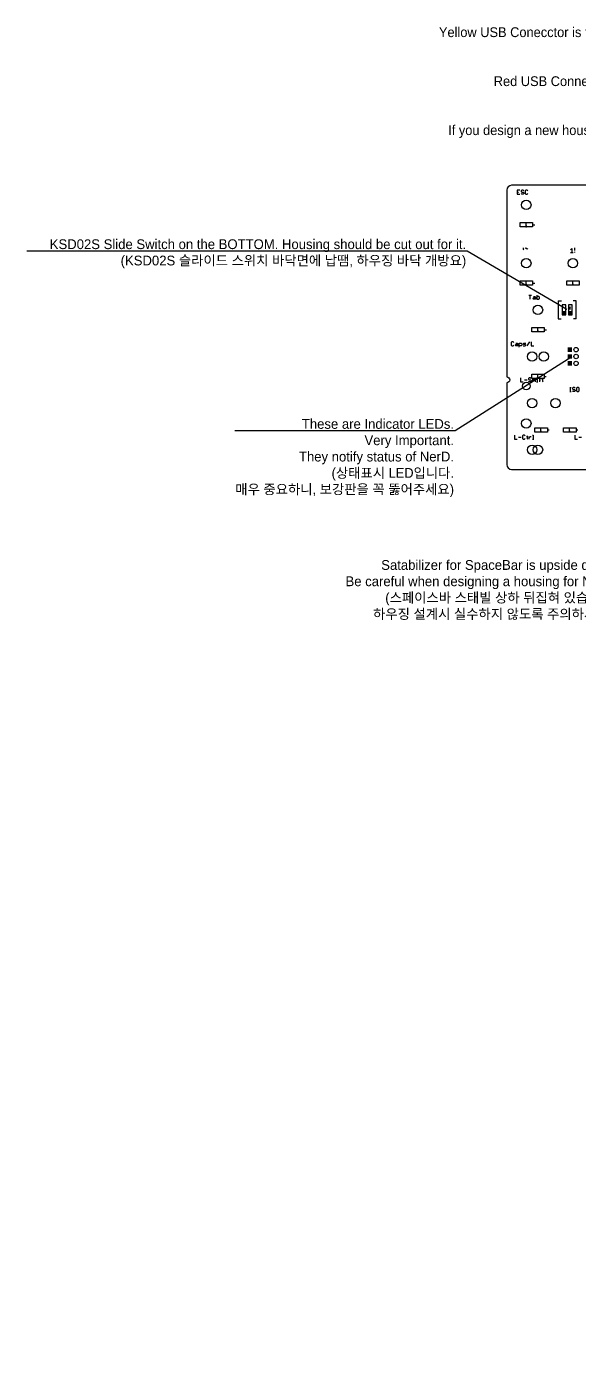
# Model space of a CAD drawing. Extents: x -204 to 409, y -450 to 97.
# Drawn here: x -204 to 22, y -450 to 97 of the extents above; entities that cross this region are included whole.
import ezdxf
from ezdxf import colors
from ezdxf.entities.mleader import LeaderData, LeaderLine
from ezdxf.math import Vec2, Vec3

# ---------------------------------------------------------------- set-up
doc = ezdxf.new("R2010")
doc.units = 0
doc.header["$MEASUREMENT"] = 0
doc.layers.get('0').update_dxf_attribs({"linetype": 'CONTINUOUS'})
for name, color, linetype in [('Key Name', 253, 'CONTINUOUS'), ('LEDs_PADs', 82, 'CONTINUOUS'), ('On-PCB LEDs', 6, 'CONTINUOUS'), ('OutLine', 7, 'CONTINUOUS'), ('Slide Switch', 5, 'CONTINUOUS'), ('Stabilizers', 1, 'CONTINUOUS'), ('Switches_ETC', 4, 'CONTINUOUS'), ('Switches_Winkey87', 2, 'CONTINUOUS')]:
    doc.layers.add(name, color=color, linetype=linetype)

# ---------------------------------------------------------------- blocks, each defined once
blk = doc.blocks.new('SQUAREP')
blk.add_solid([(-0.5, -0.5), (0.5, -0.5), (-0.5, 0.5), (0.5, 0.5)])
blk = doc.blocks.new('ROUNDP')
blk.add_circle((0, 0), 0.5)
blk = doc.blocks.new('RECT')
blk.add_solid([(-0.5, -0.5), (0.5, -0.5), (-0.5, 0.5), (0.5, 0.5)])

msp = doc.modelspace()

# ---------------------------------------------------------------- linework, layer by layer
at = {"layer": 'Key Name'}
for p, q in [((-2.5906, 29.8182), (-3.6753, 29.8182)), ((-3.6753, 29.8182), (-3.6753, 28.1912)), ((-3.6753, 29.0047), (-3.1329, 29.0047)), ((-3.6753, 28.1912), (-2.5906, 28.1912)), ((-1.767, 29.8182), (-2.0381, 29.547)), ((-2.0381, 29.547), (-2.0381, 29.2759)), ((-2.0381, 29.2759), (-1.767, 29.0047)), ((-1.767, 28.1912), (-2.0381, 28.4624)), ((-1.2246, 29.8182), (-1.767, 29.8182)), ((-1.767, 29.0047), (-1.2246, 29.0047)), ((-1.2246, 28.1912), (-1.767, 28.1912)), ((-0.9535, 29.547), (-1.2246, 29.8182)), ((-1.2246, 29.0047), (-0.9535, 28.7335)), ((-0.9535, 28.4624), (-1.2246, 28.1912)), ((-0.9535, 28.7335), (-0.9535, 28.4624)), ((-0.1298, 29.8182), (-0.401, 29.547)), ((-0.401, 29.547), (-0.401, 28.4624)), ((-0.401, 28.4624), (-0.1298, 28.1912)), ((0.4125, 29.8182), (-0.1298, 29.8182)), ((-0.1298, 28.1912), (0.4125, 28.1912)), ((0.6837, 29.547), (0.4125, 29.8182)), ((0.4125, 28.1912), (0.6837, 28.4624)), ((-1.2195, 6.2769), (-1.2195, 5.7345)), ((-1.2195, 5.7345), (-0.9484, 5.4634)), ((-0.401, 6.0057), (-0.1298, 6.2769)), ((-0.1298, 6.2769), (0.4125, 5.7345)), ((0.4125, 5.7345), (0.6837, 6.0057)), ((18.1033, 5.4634), (18.6456, 6.0057)), ((18.6456, 6.0057), (18.6456, 4.3787)), ((19.7405, 6.2769), (19.7405, 5.1922)), ((18.1033, 4.3787), (19.188, 4.3787)), ((19.7405, 4.6499), (19.7405, 4.3787)), ((1.0872, -13.0443), (2.1719, -13.0443)), ((1.6296, -14.6713), (1.6296, -13.0443)), ((2.7244, -14.4001), (2.9955, -14.129)), ((2.9955, -14.6713), (2.7244, -14.4001)), ((2.9955, -13.5866), (3.5379, -13.5866)), ((2.9955, -14.129), (3.809, -14.129)), ((3.809, -14.6713), (2.9955, -14.6713)), ((3.5379, -13.5866), (3.809, -13.8578)), ((3.809, -13.8578), (3.809, -14.6713)), ((4.3615, -13.0443), (4.3615, -14.6713)), ((5.175, -13.5866), (4.3615, -13.5866)), ((4.3615, -14.6713), (5.175, -14.6713)), ((5.4462, -13.8578), (5.175, -13.5866)), ((5.175, -14.6713), (5.4462, -14.4001)), ((5.4462, -14.4001), (5.4462, -13.8578)), ((-5.9343, -32.0943), (-6.2055, -32.3655)), ((-6.2055, -32.3655), (-6.2055, -33.4501)), ((-5.392, -32.0943), (-5.9343, -32.0943)), ((-5.1208, -32.3655), (-5.392, -32.0943)), ((-4.2972, -32.6366), (-3.7549, -32.6366)), ((-3.7549, -32.6366), (-3.4837, -32.9078)), ((-2.9312, -34.2636), (-2.9312, -32.6366)), ((-2.9312, -32.6366), (-2.1177, -32.6366)), ((-2.1177, -32.6366), (-1.8465, -32.9078)), ((-1.294, -32.9078), (-1.0229, -32.6366)), ((-1.0229, -32.6366), (-0.2094, -32.6366)), ((0.3431, -33.7213), (1.4278, -32.0943)), ((1.9803, -32.0943), (1.9803, -33.7213)), ((-6.2055, -33.4501), (-5.9343, -33.7213)), ((-5.9343, -33.7213), (-5.392, -33.7213)), ((-5.392, -33.7213), (-5.1208, -33.4501)), ((-4.5683, -33.4501), (-4.2972, -33.179)), ((-4.2972, -33.7213), (-4.5683, -33.4501)), ((-4.2972, -33.179), (-3.4837, -33.179)), ((-3.4837, -33.7213), (-4.2972, -33.7213)), ((-3.4837, -32.9078), (-3.4837, -33.7213)), ((-2.1177, -33.7213), (-2.9312, -33.7213)), ((-1.8465, -33.4501), (-2.1177, -33.7213)), ((-1.8465, -32.9078), (-1.8465, -33.4501)), ((-1.0229, -33.179), (-1.294, -32.9078)), ((-1.294, -33.7213), (-0.4805, -33.7213)), ((-0.4805, -33.179), (-1.0229, -33.179)), ((-0.2094, -33.4501), (-0.4805, -33.179)), ((-0.4805, -33.7213), (-0.2094, -33.4501)), ((1.9803, -33.7213), (3.0649, -33.7213)), ((-2.4055, -46.8443), (-2.4055, -48.4713)), ((-2.4055, -48.4713), (-1.3208, -48.4713)), ((-0.7683, -47.6578), (0.3163, -47.6578)), ((1.14, -46.8443), (0.8688, -47.1155)), ((0.8688, -47.1155), (0.8688, -47.3866)), ((0.8688, -47.3866), (1.14, -47.6578)), ((1.14, -48.4713), (0.8688, -48.2001)), ((1.6823, -46.8443), (1.14, -46.8443)), ((1.14, -47.6578), (1.6823, -47.6578)), ((1.6823, -48.4713), (1.14, -48.4713)), ((1.9535, -47.1155), (1.6823, -46.8443)), ((1.6823, -47.6578), (1.9535, -47.929)), ((1.9535, -48.2001), (1.6823, -48.4713)), ((1.9535, -47.929), (1.9535, -48.2001)), ((2.506, -46.8443), (2.506, -48.4713)), ((2.506, -47.6578), (2.7771, -47.3866)), ((2.7771, -47.3866), (3.3195, -47.3866)), ((3.3195, -47.3866), (3.5906, -47.6578)), ((3.5906, -47.6578), (3.5906, -48.4713)), ((4.1431, -47.3866), (4.4143, -47.3866)), ((4.1431, -48.4713), (4.6855, -48.4713)), ((4.4143, -46.5731), (4.4143, -46.8443)), ((4.4143, -47.3866), (4.4143, -48.4713)), ((5.2346, -47.6578), (5.7769, -47.6578)), ((5.5057, -47.1155), (5.7769, -46.8443)), ((5.5057, -48.4713), (5.5057, -47.1155)), ((6.326, -47.3866), (6.8683, -47.3866)), ((6.5972, -47.1155), (6.5972, -48.2001)), ((6.5972, -48.2001), (6.8683, -48.4713)), ((17.7829, -50.7443), (18.3253, -50.7443)), ((17.7829, -52.3713), (18.3253, -52.3713)), ((18.0541, -52.3713), (18.0541, -50.7443)), ((19.1455, -50.7443), (18.8744, -51.0155)), ((18.8744, -51.0155), (18.8744, -51.2866)), ((18.8744, -51.2866), (19.1455, -51.5578)), ((19.1455, -52.3713), (18.8744, -52.1001)), ((19.6879, -50.7443), (19.1455, -50.7443)), ((19.1455, -51.5578), (19.6879, -51.5578)), ((19.6879, -52.3713), (19.1455, -52.3713)), ((19.959, -51.0155), (19.6879, -50.7443)), ((19.6879, -51.5578), (19.959, -51.829)), ((19.959, -52.1001), (19.6879, -52.3713)), ((19.959, -51.829), (19.959, -52.1001)), ((20.7827, -50.7443), (20.5115, -51.0155)), ((20.5115, -51.0155), (20.5115, -52.1001)), ((20.5115, -52.1001), (20.7827, -52.3713)), ((21.325, -50.7443), (20.7827, -50.7443)), ((20.7827, -52.3713), (21.325, -52.3713)), ((21.5962, -51.0155), (21.325, -50.7443)), ((21.325, -52.3713), (21.5962, -52.1001)), ((21.5962, -52.1001), (21.5962, -51.0155)), ((-4.8412, -70.1943), (-4.8412, -71.8213)), ((-3.2041, -71.0078), (-2.1194, -71.0078)), ((-1.2957, -70.1943), (-1.5669, -70.4655)), ((-1.5669, -70.4655), (-1.5669, -71.5501)), ((-0.7534, -70.1943), (-1.2957, -70.1943)), ((-0.4822, -70.4655), (-0.7534, -70.1943)), ((0.0703, -70.7366), (0.6126, -70.7366)), ((0.3414, -70.4655), (0.3414, -71.5501)), ((1.1617, -71.8213), (1.1617, -70.7366)), ((1.1617, -71.279), (1.704, -70.7366)), ((1.704, -70.7366), (1.9752, -70.7366)), ((2.526, -70.1943), (2.7972, -70.1943)), ((2.7972, -70.1943), (2.7972, -71.8213)), ((19.7899, -70.1943), (19.7899, -71.8213)), ((21.427, -71.0078), (22.5117, -71.0078)), ((-4.8412, -71.8213), (-3.7565, -71.8213)), ((-1.5669, -71.5501), (-1.2957, -71.8213)), ((-1.2957, -71.8213), (-0.7534, -71.8213)), ((-0.7534, -71.8213), (-0.4822, -71.5501)), ((0.3414, -71.5501), (0.6126, -71.8213)), ((2.526, -71.8213), (3.0683, -71.8213)), ((19.7899, -71.8213), (20.8745, -71.8213))]:
    msp.add_line(p, q, dxfattribs=at)
at = {"layer": 'On-PCB LEDs'}
for p, q in [((-2.55, 14.7875), (-2.55, 16.5875)), ((-2.55, 16.5875), (2.55, 16.5875)), ((-0.1945, 16.4627), (-0.1945, 16.0377)), ((2.55, 16.5875), (2.55, 14.7875)), ((2.55, 14.7875), (-2.55, 14.7875)), ((-0.1945, 16.0377), (0.0888, 16.0377)), ((0.0888, 15.9002), (-0.1945, 15.9002)), ((-0.1945, 15.9002), (-0.1945, 15.4752)), ((-0.1945, 15.6877), (-0.0528, 15.6877)), ((-0.1945, 15.4752), (0.0888, 15.4752)), ((-0.1945, 15.3377), (-0.1945, 14.9127)), ((0.018, 15.3377), (-0.1945, 15.3377)), ((-0.1945, 14.9127), (0.018, 14.9127)), ((0.0888, 15.2668), (0.018, 15.3377)), ((0.018, 14.9127), (0.0888, 14.9835)), ((0.0888, 14.9835), (0.0888, 15.2668)), ((2.8, 15.6875), (3.5, 15.6875)), ((-2.55, -9.025), (-2.55, -7.225)), ((-2.55, -7.225), (2.55, -7.225)), ((2.55, -9.025), (-2.55, -9.025)), ((-0.1945, -7.3498), (-0.1945, -7.7748)), ((-0.1945, -7.7748), (0.0888, -7.7748)), ((0.0888, -7.9123), (-0.1945, -7.9123)), ((-0.1945, -7.9123), (-0.1945, -8.3373)), ((-0.1945, -8.1248), (-0.0528, -8.1248)), ((-0.1945, -8.3373), (0.0888, -8.3373)), ((-0.1945, -8.4748), (-0.1945, -8.8998)), ((0.018, -8.4748), (-0.1945, -8.4748)), ((-0.1945, -8.8998), (0.018, -8.8998)), ((0.0888, -8.5457), (0.018, -8.4748)), ((0.018, -8.8998), (0.0888, -8.829)), ((0.0888, -8.829), (0.0888, -8.5457)), ((2.55, -7.225), (2.55, -9.025)), ((2.8, -8.125), (3.5, -8.125)), ((16.5, -9.025), (16.5, -7.225)), ((16.5, -7.225), (21.6, -7.225)), ((21.6, -9.025), (16.5, -9.025)), ((18.8555, -7.3498), (18.8555, -7.7748)), ((18.8555, -7.7748), (19.1388, -7.7748)), ((19.1388, -7.9123), (18.8555, -7.9123)), ((18.8555, -7.9123), (18.8555, -8.3373)), ((18.8555, -8.1248), (18.9972, -8.1248)), ((18.8555, -8.3373), (19.1388, -8.3373)), ((18.8555, -8.4748), (18.8555, -8.8998)), ((19.068, -8.4748), (18.8555, -8.4748)), ((18.8555, -8.8998), (19.068, -8.8998)), ((19.1388, -8.5457), (19.068, -8.4748)), ((19.068, -8.8998), (19.1388, -8.829)), ((19.1388, -8.829), (19.1388, -8.5457)), ((21.6, -7.225), (21.6, -9.025)), ((2.2125, -28.075), (2.2125, -26.275)), ((2.2125, -26.275), (7.3125, -26.275)), ((4.568, -26.3998), (4.568, -26.8248)), ((4.568, -26.8248), (4.8513, -26.8248)), ((4.8513, -26.9623), (4.568, -26.9623)), ((4.568, -26.9623), (4.568, -27.3873)), ((4.568, -27.1748), (4.7097, -27.1748)), ((7.3125, -26.275), (7.3125, -28.075)), ((7.5625, -27.175), (8.2625, -27.175)), ((7.3125, -28.075), (2.2125, -28.075)), ((4.568, -27.3873), (4.8513, -27.3873)), ((4.568, -27.5248), (4.568, -27.9498)), ((4.7805, -27.5248), (4.568, -27.5248)), ((4.568, -27.9498), (4.7805, -27.9498)), ((4.8513, -27.5957), (4.7805, -27.5248)), ((4.7805, -27.9498), (4.8513, -27.879)), ((4.8513, -27.879), (4.8513, -27.5957)), ((2.25, -47.1), (2.25, -45.3)), ((2.25, -45.3), (7.35, -45.3)), ((7.35, -47.1), (2.25, -47.1)), ((4.6055, -45.4248), (4.6055, -45.8498)), ((4.6055, -45.8498), (4.8888, -45.8498)), ((4.8888, -45.9873), (4.6055, -45.9873)), ((4.6055, -45.9873), (4.6055, -46.4123)), ((4.6055, -46.1998), (4.7472, -46.1998)), ((4.6055, -46.4123), (4.8888, -46.4123)), ((4.6055, -46.5498), (4.6055, -46.9748)), ((4.818, -46.5498), (4.6055, -46.5498)), ((4.6055, -46.9748), (4.818, -46.9748)), ((4.8888, -46.6207), (4.818, -46.5498)), ((4.818, -46.9748), (4.8888, -46.904)), ((4.8888, -46.904), (4.8888, -46.6207)), ((7.35, -45.3), (7.35, -47.1)), ((7.6, -46.2), (8.1, -46.2)), ((3.5, -69), (3.5, -67.2)), ((3.5, -67.2), (8.6, -67.2)), ((8.6, -69), (3.5, -69)), ((5.8555, -67.3248), (5.8555, -67.7498)), ((5.8555, -67.7498), (6.1388, -67.7498)), ((6.1388, -67.8873), (5.8555, -67.8873)), ((5.8555, -67.8873), (5.8555, -68.3123)), ((5.8555, -68.0998), (5.9972, -68.0998)), ((5.8555, -68.3123), (6.1388, -68.3123)), ((5.8555, -68.4498), (5.8555, -68.8748)), ((6.068, -68.4498), (5.8555, -68.4498)), ((5.8555, -68.8748), (6.068, -68.8748)), ((6.1388, -68.5207), (6.068, -68.4498)), ((6.068, -68.8748), (6.1388, -68.804)), ((6.1388, -68.804), (6.1388, -68.5207)), ((8.6, -67.2), (8.6, -69)), ((8.85, -68.1), (9.35, -68.1)), ((15.2, -69), (15.2, -67.2)), ((15.2, -67.2), (20.3, -67.2)), ((20.3, -69), (15.2, -69)), ((17.5555, -67.3248), (17.5555, -67.7498)), ((17.5555, -67.7498), (17.8388, -67.7498)), ((17.8388, -67.8873), (17.5555, -67.8873)), ((17.5555, -67.8873), (17.5555, -68.3123)), ((17.5555, -68.0998), (17.6972, -68.0998)), ((17.5555, -68.3123), (17.8388, -68.3123)), ((17.5555, -68.4498), (17.5555, -68.8748)), ((17.768, -68.4498), (17.5555, -68.4498)), ((17.5555, -68.8748), (17.768, -68.8748)), ((17.8388, -68.5207), (17.768, -68.4498)), ((17.768, -68.8748), (17.8388, -68.804)), ((17.8388, -68.804), (17.8388, -68.5207)), ((20.3, -67.2), (20.3, -69)), ((20.55, -68.1), (21.05, -68.1))]:
    msp.add_line(p, q, dxfattribs=at)
at = {"layer": 'OutLine'}
msp.add_lwpolyline([(274.2562, 32.7125, -0.41421356), (273.3562, 31.8125), (-6, 31.8125, 0.41421356), (-8, 29.8125), (-8, -46.4, -0.41421356), (-6.774, -47.626, -0.41421356), (-7.998, -48.85), (-8, -48.85), (-8, -82.2, 0.41421356), (-6, -84.2), (69.7, -84.2, 0.41421356), (70, -83.9), (70, -83.6)], format="xyb", dxfattribs=at)
at = {"layer": 'Slide Switch'}
for p, q in [((12.9938, -15.325), (14.3188, -15.325)), ((12.9938, -15.3496), (12.9938, -22.7504)), ((20.3438, -15.35), (19.1687, -15.35)), ((20.3438, -22.7504), (20.3438, -15.3496)), ((18.0742, -18.7579), (17.4471, -18.7579)), ((12.9938, -22.775), (14.2188, -22.775)), ((20.3438, -22.75), (19.2188, -22.75))]:
    msp.add_line(p, q, dxfattribs=at)
for points in [[(16.1608, -21.082), (16.1608, -17.018), (14.6368, -17.018), (14.6368, -21.082)], [(18.7007, -21.082), (18.7007, -17.018), (17.1768, -17.018), (17.1768, -21.082)]]:
    msp.add_lwpolyline(points, close=True, dxfattribs=at)
msp.add_lwpolyline([(18.0742, -18.1308), (17.7606, -17.8173), (17.7606, -18.7579)], dxfattribs=at)
at = {"layer": 'Stabilizers'}
for centre, radius in [((0, -50.15), 1.55), ((0, -65.45), 1.925)]:
    msp.add_circle(centre, radius, dxfattribs=at)
at = {"layer": 'Switches_ETC'}
for centre in [(2.3813, -57.15), (4.7625, -76.2)]:
    msp.add_circle(centre, 1.925, dxfattribs=at)
at = {"layer": 'Switches_Winkey87'}
for centre in [(0, 23.8125), (0, 0), (19.05, 0), (4.7625, -19.05), (2.3813, -38.1), (7.1438, -38.1), (11.9062, -57.15), (2.3813, -76.2)]:
    msp.add_circle(centre, 1.925, dxfattribs=at)

# ---------------------------------------------------------------- block references
at = {"layer": 'LEDs_PADs', "xscale": 1.8, "yscale": 1.8}
for name, p in [('SQUAREP', (17.78, -35.3)), ('SQUAREP', (17.78, -35.3)), ('SQUAREP', (17.78, -38.1)), ('SQUAREP', (17.78, -38.1)), ('ROUNDP', (20.32, -35.3)), ('ROUNDP', (20.32, -35.3)), ('ROUNDP', (20.32, -38.1)), ('ROUNDP', (20.32, -38.1)), ('SQUAREP', (17.78, -40.9)), ('SQUAREP', (17.78, -40.9)), ('ROUNDP', (20.32, -40.9)), ('ROUNDP', (20.32, -40.9))]:
    msp.add_blockref(name, p, dxfattribs=at)
at = {"layer": 'Slide Switch', "xscale": 1.524, "yscale": 1.524}
for p in [(15.3988, -20.32), (17.9388, -20.32)]:
    msp.add_blockref('RECT', p, dxfattribs=at)

# ---------------------------------------------------------------- leaders
ml = msp.add_multileader_mtext('Standard')
ml.set_content('{\\fGulim|b0|i0|c129|p50;\\C2;Yellow USB Conecctor is for A87 Compatible Housings, which requires its USB connector on the TOP of the PCB\\P노랑색으로 표시된 Connector 다이멘션은 USB를 TOP(A87호환)에 납땜했을 때 위치\\P\\C1;\\PRed USB Connector is for NS NerD housings, which requires USB Connector on the Bottom of the PCB\\P(빨간색으로 표시된 Connector 다이멘션은 USB를 BOTTOM에 납땜했을 때 위치)\\P\\PIf you design a new housing for this PCB, USB on the Bottom is strongly recommended for its easy replacement\\P(BOTTOM에 맞게 하우징 설계해야 USB커넥터 교체시 간단합니다.)}', color=256)
ml.set_leader_properties()
ml.build(insert=Vec2(0, 0))
ctx = ml.context
ctx.base_point, ctx.plane_origin = Vec3(-64.1994, 94.0472), Vec3(278.3369, 37.3072)
ctx.text_align_type = 2
notes = []
notes.append((ctx, [(0, (1, 1, 0), (236.9457, 94.0472), (-1, 0), 8, [(0, [(278.3369, 37.3072)], 0, []), (1, [(278.606, 40.1635)], 0, [])])]))
ctx.mtext.insert, ctx.mtext.alignment, ctx.mtext.flow_direction = Vec3(226.9457, 96.3322), 3, 5
at = {"layer": 'LEDs_PADs', "linetype": 'Continuous'}
ml = msp.add_multileader_mtext('Standard', dxfattribs=at)
ml.set_content('These are Indicator LEDs. \\PVery Important. \\PThey notify status of NerD.\\P({\\fGulim|b0|i0|c129|p50;상태표시 LED입니다.\\P매우 중요하니, 보강판을 꼭 뚫어주세요)}', color=256)
ml.set_leader_properties()
ml.build(insert=Vec2(0, 0))
ml.multileader.update_dxf_attribs({"text_right_attachment_type": 6, "dogleg_length": 0.36, "arrow_head_size": 0.18})
ctx = ml.context
ctx.base_point, ctx.arrow_head_size, ctx.landing_gap_size, ctx.plane_origin = Vec3(-130.945, -65.9181), 0.18, 0.09, Vec3(18.68, -38.0999)
ctx.right_attachment, ctx.text_align_type = 6, 2
notes.append((ctx, [(0, (1, 1, 0), (-29.0716, -68.4225), (-1, 0), 0.36, [(0, [(18.68, -38.0999)], 0, [])])]))
ctx.mtext.insert, ctx.mtext.alignment, ctx.mtext.flow_direction = Vec3(-29.5216, -63.6225), 3, 5
at = {"layer": 'Slide Switch', "linetype": 'Continuous'}
ml = msp.add_multileader_mtext('Standard', dxfattribs=at)
ml.set_content('KSD02S Slide Switch on the BOTTOM. Housing should be cut out for it.\\P(KSD02S {\\fGulim|b0|i0|c129|p50;슬라이드 스위치 바닥면에 납땜, 하우징 바닥 개방요)}', color=256)
ml.set_leader_properties()
ml.build(insert=Vec2(0, 0))
ml.multileader.update_dxf_attribs({"text_right_attachment_type": 6, "dogleg_length": 0.36, "arrow_head_size": 0.18})
ctx = ml.context
ctx.base_point, ctx.arrow_head_size, ctx.landing_gap_size, ctx.plane_origin = Vec3(-274.6372, 7.4662), 0.18, 0.09, Vec3(16.6515, -19.05)
ctx.right_attachment, ctx.text_align_type = 6, 2
notes.append((ctx, [(0, (1, 1, 0), (-24.0972, 4.9618), (-1, 0), 0.36, [(0, [(16.6515, -19.05)], 0, [])])]))
ctx.mtext.insert, ctx.mtext.alignment, ctx.mtext.flow_direction = Vec3(-24.5472, 9.7618), 3, 5
at = {"layer": 'Stabilizers'}
ml = msp.add_multileader_mtext('Standard', dxfattribs=at)
ml.set_content('Satabilizer for SpaceBar is upside down.\\PBe careful when designing a housing for NerD.\\P({\\fGulim|b0|i0|c129|p50;스페이스바 스태빌 상하 뒤집혀 있습니다.\\P하우징 설계시 실수하지 않도록 주의하세요.)}', color=256)
ml.set_leader_properties()
ml.build(insert=Vec2(0, 0))
ctx = ml.context
ctx.base_point, ctx.plane_origin = Vec3(-131.2125, -123.5022), Vec3(71.44, -83.1999)
ctx.text_align_type = 2
notes.append((ctx, [(1, (1, 1, 0), (46.7875, -123.5022), (-1, 0), 8, [(0, [(71.44, -83.1999)], 0, [])])]))
ctx.mtext.insert, ctx.mtext.alignment, ctx.mtext.flow_direction = Vec3(36.7875, -121.2172), 3, 5
for ctx, leaders in notes:
    for number, flags, end, landing, length, lines in leaders:
        leader = LeaderData()
        leader.index, (leader.has_last_leader_line, leader.has_dogleg_vector, leader.attachment_direction) = number, flags
        leader.last_leader_point, leader.dogleg_vector, leader.dogleg_length = Vec3(end), Vec3(landing), length
        for number, points, colour, breaks in lines:
            line = LeaderLine()
            line.index, line.vertices, line.color, line.breaks = number, Vec3.list(points), colors.encode_raw_color(colour), breaks
            leader.lines.append(line)
        ctx.leaders.append(leader)

doc.saveas('drawing.dxf')
